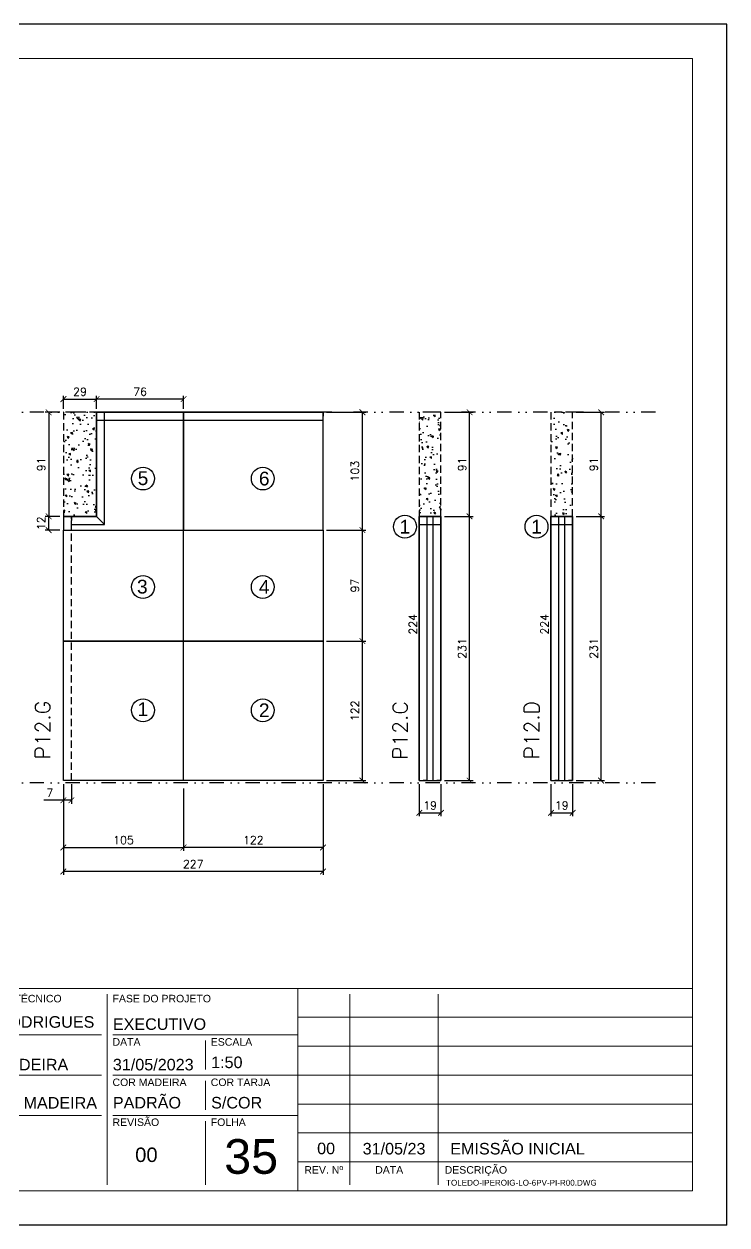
# Model space of a CAD drawing. Extents: x -23436 to 4767, y -4131 to 9755.
# Drawn here: x -15051 to -14436, y -518 to 532 of the extents above; entities that cross this region are included whole.
import ezdxf
from ezdxf.enums import TextEntityAlignment as Align

# ---------------------------------------------------------------- set-up
doc = ezdxf.new("R2010")
doc.units = 0
doc.header["$PDMODE"] = 2
doc.header["$PDSIZE"] = 10
doc.linetypes.add('DIVIDE2', pattern=[0.625, 0.25, -0.125, 0, -0.125, 0, -0.125])
doc.linetypes.add('HIDDEN', pattern=[9.525, 6.35, -3.175])
doc.layers.get('0').update_dxf_attribs({"lineweight": 13})
doc.layers.get('Defpoints').update_dxf_attribs({"lineweight": 13})
for name, color, linetype, lineweight in [('A-GENM', 7, 'Continuous', 18), ('FOLHA MB', 7, 'Continuous', 13), ('N° FOLHA', 5, 'Continuous', 13), ('Texto Seção', 7, 'Continuous', 15)]:
    doc.layers.add(name, color=color, linetype=linetype, lineweight=lineweight)
for name, color, linetype in [('Concreto', 250, 'HIDDEN'), ('Cota', 4, 'Continuous'), ('Cota Sarrafo', 180, 'Continuous'), ('MB Logo', 254, 'Continuous'), ('Nível', 160, 'Continuous'), ('Painéis', 30, 'Continuous'), ('Romaneio', 10, 'Continuous'), ('Sarr 7x7', 104, 'Continuous'), ('Sarrafo de Pressão', 42, 'HIDDEN'), ('Texto Nível', 251, 'Continuous')]:
    doc.layers.add(name, color=color, linetype=linetype)
doc.layers.add('Laje_Perimetro', color=7, linetype='Continuous', plot=False)
doc.styles.add('ARIAL', font='arial.ttf', dxfattribs={"oblique": 15, "height": 25})
doc.styles.add('MB_C01', font='arial.ttf', dxfattribs={"height": 1.3})
doc.styles.add('MB_C02', font='arial.ttf', dxfattribs={"height": 2})
doc.styles.add('MB_C03', font='arial.ttf', dxfattribs={"height": 2.5})
doc.styles.add('MB_C04', font='arial.ttf', dxfattribs={"height": 6})
doc.styles.add('REGUA-120', font='ROMANS.shx', dxfattribs={"height": 15})
doc.styles.add('ROMANS', font='romans.shx')
doc.dimstyles.new('Cota Paínel', dxfattribs={"dimtxt": 7, "dimasz": 5, "dimexe": 3, "dimexo": 3, "dimgap": 3, "dimtad": 1, "dimdec": 1, "dimzin": 12, "dimdsep": 46, "dimtxsty": 'ROMANS', "dimblk": 'ARCHTICK', "dimcen": 0, "dimclrd": 4, "dimclre": 4, "dimclrt": 1, "dimadec": 1, "dimazin": 3, "dimtfac": 1, "dimtdec": 1, "dimtmove": 0, "dimatfit": 3, "dimldrblk": 'OBLIQUE', "dimfxl": 0, "dimtolj": 1, "dimtzin": 12, "dimarcsym": 0})
doc.dimstyles.new('PAINEL', dxfattribs={"dimtxt": 7, "dimasz": 5, "dimexe": 3, "dimexo": 3, "dimgap": 3, "dimtad": 1, "dimdec": 1, "dimzin": 12, "dimdsep": 46, "dimtxsty": 'ROMANS', "dimblk": 'ARCHTICK', "dimcen": 0, "dimclrd": 4, "dimclre": 4, "dimclrt": 1, "dimadec": 1, "dimazin": 3, "dimtfac": 1, "dimtdec": 1, "dimtmove": 0, "dimatfit": 3, "dimldrblk": 'OBLIQUE', "dimfxl": 0, "dimtolj": 1, "dimtzin": 12, "dimarcsym": 0})
doc.dimstyles.new('projeto2', dxfattribs={"dimtxt": 7, "dimasz": 5, "dimexe": 1.25, "dimexo": 2.5, "dimgap": 2, "dimtad": 1, "dimdec": 1, "dimdsep": 46, "dimtxsty": 'ROMANS', "dimblk": 'OBLIQUE', "dimcen": 10, "dimdle": 1, "dimse1": 1, "dimse2": 1, "dimsd1": 1, "dimsd2": 1, "dimclrd": 256, "dimclre": 256, "dimclrt": 1, "dimadec": 0, "dimazin": 0, "dimtfac": 1, "dimtdec": 1, "dimtmove": 0, "dimatfit": 3, "dimldrblk": 'OBLIQUE', "dimfxl": 0, "dimlwd": -1, "dimlwe": -1, "dimarcsym": 0})
pattern_1 = [(140, (1569.847, 12885.556), (1.593909, 18.218467), [1.905, -20.955]), (85, (1569.847, 12885.556), (-19.105685, -3.524342), [1.524, -16.764058]), (190.45144, (1569.98, 12887.074), (-17.511775, 14.694125), [1.619001, -17.809024]), (136.1842, (1564.767, 12885.556), (4.204233, 27.107904), [2.8575, -31.4325]), (186.63556, (1565.117, 12887.815), (-24.742612, 23.740413), [2.428502, -26.71356]), (81.18415, (1564.767, 12885.556), (-24.742612, 23.740413), [2.285997, -25.145973]), (111, (1566.037, 12888.096), (10.22652, 15.161439), [1.905, -20.955]), (56, (1566.037, 12888.096), (-18.418797, 6.180203), [1.524, -16.764]), (161.451445, (1566.889, 12889.359), (-8.192277, 21.341642), [1.619001, -17.808994]), (127.5, (1569.847, 12885.5555), (-8.4555039, 0.3088603), [0, -16.5608, 0, -17.018, 0, -16.8275]), (97.5, (1569.847, 12885.5555), (-10.0180575, 6.6819663), [0, -9.7028, 0, -16.1798, 0, -6.4135]), (57.5, (1569.847, 12879.891), (0.5728744, 13.5590595), [0, -6.35, 0, -19.812, 0, -26.289]), (47.5, (1569.847, 12877.351), (-2.542649, 14.812918), [0, -8.255, 0, -13.1572, 0, -18.669])]

# ---------------------------------------------------------------- blocks, each defined once
blk = doc.blocks.new('A$C169d8357')
at = {"layer": 'FOLHA MB', "color": 1}
for p, q in [((1109.8, 356.7), (70, 356.7)), ((943.1, 351.7), (943.1, 185)), ((1109.8, 356.7), (1109.8, 179.9)), ((1455, 356.7), (1109.8, 356.7)), ((1155.3, 185), (1155.3, 351.7)), ((1232.6, 351.7), (1232.6, 185)), ((1455, 331.5), (1109.8, 331.5)), ((938.1, 316.3), (791.6, 316.3)), ((1109.8, 316.3), (948.2, 316.3)), ((1029, 311.3), (1029, 286)), ((1455, 306.2), (1109.8, 306.2)), ((938.1, 281), (791.6, 281)), ((1109.8, 281), (948.2, 281)), ((1029, 275.9), (1029, 250.7)), ((1455, 281), (1109.8, 281)), ((1455, 255.7), (1109.8, 255.7)), ((938.1, 245.6), (450.7, 245.6)), ((1109.8, 245.6), (948.2, 245.6)), ((1029, 240.6), (1029, 185)), ((1455, 230.4), (1109.8, 230.4)), ((1455, 205.2), (1109.8, 205.2))]:
    blk.add_line(p, q, dxfattribs=at)
for points in [[(0, 1199.9), (0, 149.9), (1485, 149.9), (1485, 1199.9)], [(70, 1169.9), (70, 179.9), (1455, 179.9), (1455, 1169.9)]]:
    blk.add_lwpolyline(points, close=True, dxfattribs=at)
at = {"layer": 'FOLHA MB', "color": 6, "style": 'MB_C01'}
for s, height, p in [('RESPONSÁVEL TÉCNICO', 6.566, (791.2, 344.6)), ('FASE DO PROJETO', 6.566, (947.8, 344.6)), ('DATA', 6.57, (947.8, 306.7)), ('ESCALA', 6.57, (1033.7, 306.7)), ('COR MADEIRA', 6.566, (947.8, 271.4)), ('COR TARJA', 6.57, (1033.7, 271.4)), ('REVISÃO', 6.57, (947.8, 236.5)), ('FOLHA', 6.57, (1033.7, 236.5))]:
    blk.add_text(s, height=height, dxfattribs=at).set_placement(p)
at = {"layer": 'FOLHA MB', "color": 5}
for s, height, style, p in [('DANIEL RODRIGUES', 10.102, 'MB_C02', (791.6, 322.4)), ('EXECUTIVO', 10.1, 'MB_C02', (948.1, 320.5)), ('THAÍS BANDEIRA', 10.102, 'MB_C02', (791.5, 285.1)), ('31/05/2023', 10.1, 'MB_C02', (948.1, 285.1)), ('1:50', 10.1, 'MB_C02', (1034, 287.1)), ('PADRÃO', 10.1, 'MB_C02', (948.1, 251.8)), ('FORMA DE MADEIRA', 10.102, 'MB_C02', (791.6, 251.7)), ('S/COR', 10.1, 'MB_C02', (1034, 251.8)), ('00', 10.1, 'MB_C02', (1126.7, 211.8)), ('31/05/23', 10.1, 'MB_C02', (1166.5, 211.6)), ('EMISSÃO INICIAL', 10.102, 'MB_C02', (1243.1, 211.6)), ('00', 12.63, 'MB_C03', (967.6, 205))]:
    blk.add_text(s, height=height, dxfattribs=dict(at, style=style)).set_placement(p)
at = {"layer": 'FOLHA MB', "color": 6, "style": 'MB_C01'}
for s, p in [('REV. Nº', (1132.5, 198.1)), ('DATA', (1189.7, 198.1)), ('DESCRIÇÃO', (1265.5, 198.1))]:
    blk.add_text(s, height=6.57, dxfattribs=at).set_placement(p, align=Align.MIDDLE_CENTER)
at = {"layer": 'FOLHA MB', "insert": (1239.4, 189.4), "char_height": 5.051, "width": 210.818, "attachment_point": 1, "style": 'MB_C04'}
blk.add_mtext('TOLEDO-IPEROIG-LO-6PV-PI-R00.DWG', dxfattribs=at)
blk = doc.blocks.new('_ArchTick')
at = {"color": 0, "linetype": 'ByBlock', "const_width": 0.15}
blk.add_lwpolyline([(-0.5, -0.5), (0.5, 0.5)], dxfattribs=at)
blk = doc.blocks.new('*D747')
at = {"layer": 'Cota', "color": 4, "lineweight": -2, "transparency": 16777216}
for p, q in [((-15016.5, -132.2), (-15016.5, -211.7)), ((-14789.5, -132.2), (-14789.5, -211.7)), ((-14789.5, -208.7), (-15016.5, -208.7))]:
    blk.add_line(p, q, dxfattribs=at)
at = {"layer": 'Defpoints', "color": 0, "transparency": 16777216}
for p in [(-15016.5, -129.2), (-14789.5, -129.2), (-15016.5, -208.7)]:
    blk.add_point(p, dxfattribs=at)
at = {"layer": 'Cota', "color": 4, "lineweight": -2, "transparency": 16777216, "xscale": 5, "yscale": 5, "zscale": 5, "rotation": 180}
blk.add_blockref('_ArchTick', (-15016.5, -208.7), dxfattribs=at)
at = {"layer": 'Cota', "color": 4, "lineweight": -2, "transparency": 16777216, "xscale": 5, "yscale": 5, "zscale": 5}
blk.add_blockref('_ArchTick', (-14789.5, -208.7), dxfattribs=at)
at = {"layer": 'Cota', "color": 1, "transparency": 16777216, "insert": (-14903, -202.2), "char_height": 7, "attachment_point": 5, "style": 'ROMANS'}
blk.add_mtext('\\A1;227', dxfattribs=at)
blk = doc.blocks.new('_OBLIQUE')
at = {"color": 0, "linetype": 'ByBlock', "lineweight": -2}
for p, q in [((0, 0), (-1, 0)), ((-0.5, -0.5), (0.5, 0.5))]:
    blk.add_line(p, q, dxfattribs=at)
blk = doc.blocks.new('*D748')
at = {"layer": 'Cota', "color": 4, "lineweight": -2, "transparency": 16777216}
for p, q in [((-15016.5, -132.2), (-15016.5, -149.4)), ((-15009.5, -132.2), (-15009.5, -149.4)), ((-15016.5, -146.4), (-15033.6, -146.4)), ((-15009.5, -146.4), (-15016.5, -146.4))]:
    blk.add_line(p, q, dxfattribs=at)
at = {"layer": 'Defpoints', "color": 0, "transparency": 16777216}
for p in [(-15016.5, -129.2), (-15009.5, -129.2), (-15016.5, -146.4)]:
    blk.add_point(p, dxfattribs=at)
at = {"layer": 'Cota', "color": 4, "lineweight": -2, "transparency": 16777216, "xscale": 5, "yscale": 5, "zscale": 5, "rotation": 180}
blk.add_blockref('_ArchTick', (-15016.5, -146.4), dxfattribs=at)
at = {"layer": 'Cota', "color": 4, "lineweight": -2, "transparency": 16777216, "xscale": 5, "yscale": 5, "zscale": 5}
blk.add_blockref('_ArchTick', (-15009.5, -146.4), dxfattribs=at)
at = {"layer": 'Cota', "color": 1, "transparency": 16777216, "insert": (-15028.3, -139.9), "char_height": 7, "attachment_point": 5, "style": 'ROMANS'}
blk.add_mtext('\\A1;7', dxfattribs=at)
blk = doc.blocks.new('*D749')
at = {"layer": 'Cota', "color": 4, "lineweight": -2, "transparency": 16777216}
for p, q in [((-14786.5, -7.2), (-14752.1, -7.2)), ((-14755.1, -129.2), (-14755.1, -7.2)), ((-14786.5, -129.2), (-14752.1, -129.2))]:
    blk.add_line(p, q, dxfattribs=at)
at = {"layer": 'Defpoints', "color": 0, "transparency": 16777216}
for p in [(-14789.5, -7.2), (-14755.1, -7.2), (-14789.5, -129.2)]:
    blk.add_point(p, dxfattribs=at)
at = {"layer": 'Cota', "color": 4, "lineweight": -2, "transparency": 16777216, "xscale": 5, "yscale": 5, "zscale": 5}
for p, rotation in [((-14755.1, -7.2), 90), ((-14755.1, -129.2), 270)]:
    blk.add_blockref('_ArchTick', p, dxfattribs=dict(at, rotation=rotation))
at = {"layer": 'Cota', "color": 1, "transparency": 16777216, "insert": (-14761.6, -68.2), "char_height": 7, "attachment_point": 5, "rotation": 90, "style": 'ROMANS'}
blk.add_mtext('\\A1;122', dxfattribs=at)
blk = doc.blocks.new('*D750')
at = {"layer": 'Cota', "color": 4, "lineweight": -2, "transparency": 16777216}
for p, q in [((-14786.5, 89.8), (-14752.1, 89.8)), ((-14755.1, -7.2), (-14755.1, 89.8)), ((-14786.5, -7.2), (-14752.1, -7.2))]:
    blk.add_line(p, q, dxfattribs=at)
at = {"layer": 'Defpoints', "color": 0, "transparency": 16777216}
for p in [(-14789.5, 89.8), (-14755.1, 89.8), (-14789.5, -7.2)]:
    blk.add_point(p, dxfattribs=at)
at = {"layer": 'Cota', "color": 4, "lineweight": -2, "transparency": 16777216, "xscale": 5, "yscale": 5, "zscale": 5}
for p, rotation in [((-14755.1, 89.8), 90), ((-14755.1, -7.2), 270)]:
    blk.add_blockref('_ArchTick', p, dxfattribs=dict(at, rotation=rotation))
at = {"layer": 'Cota', "color": 1, "transparency": 16777216, "insert": (-14761.6, 41.3), "char_height": 7, "attachment_point": 5, "rotation": 90, "style": 'ROMANS'}
blk.add_mtext('\\A1;97', dxfattribs=at)
blk = doc.blocks.new('*D751')
at = {"layer": 'Cota', "color": 4, "lineweight": -2, "transparency": 16777216}
for p, q in [((-14705.4, -132.2), (-14705.4, -160.4)), ((-14686.4, -132.2), (-14686.4, -160.4)), ((-14705.4, -157.4), (-14686.4, -157.4))]:
    blk.add_line(p, q, dxfattribs=at)
at = {"layer": 'Defpoints', "color": 0, "transparency": 16777216}
for p in [(-14705.4, -129.2), (-14686.4, -129.2), (-14686.4, -157.4)]:
    blk.add_point(p, dxfattribs=at)
at = {"layer": 'Cota', "color": 4, "lineweight": -2, "transparency": 16777216, "xscale": 5, "yscale": 5, "zscale": 5, "rotation": 180}
blk.add_blockref('_ArchTick', (-14705.4, -157.4), dxfattribs=at)
at = {"layer": 'Cota', "color": 4, "lineweight": -2, "transparency": 16777216, "xscale": 5, "yscale": 5, "zscale": 5}
blk.add_blockref('_ArchTick', (-14686.4, -157.4), dxfattribs=at)
at = {"layer": 'Cota', "color": 1, "transparency": 16777216, "insert": (-14695.9, -150.9), "char_height": 7, "attachment_point": 5, "style": 'ROMANS'}
blk.add_mtext('\\A1;19', dxfattribs=at)
blk = doc.blocks.new('*D752')
at = {"layer": 'Defpoints', "color": 0, "transparency": 16777216}
for p in [(-14705.4, 94.8), (-14705.4, -129.2), (-14705.4, -129.2)]:
    blk.add_point(p, dxfattribs=at)
at = {"layer": 'Cota Sarrafo', "color": 1, "transparency": 16777216, "insert": (-14710.9, 7.4), "char_height": 7, "attachment_point": 5, "rotation": 90, "style": 'ROMANS'}
blk.add_mtext('224', dxfattribs=at)
blk = doc.blocks.new('*D756')
at = {"layer": 'Cota', "color": 4, "lineweight": -2, "transparency": 16777216}
for p, q in [((-14911.5, -136.2), (-14911.5, -190.7)), ((-14789.5, -136.2), (-14789.5, -190.7)), ((-14789.5, -187.7), (-14911.5, -187.7))]:
    blk.add_line(p, q, dxfattribs=at)
at = {"layer": 'Defpoints', "color": 0, "transparency": 16777216}
for p in [(-14911.5, -133.2), (-14789.5, -133.2), (-14911.5, -187.7)]:
    blk.add_point(p, dxfattribs=at)
at = {"layer": 'Cota', "color": 4, "lineweight": -2, "transparency": 16777216, "xscale": 5, "yscale": 5, "zscale": 5, "rotation": 180}
blk.add_blockref('_ArchTick', (-14911.5, -187.7), dxfattribs=at)
at = {"layer": 'Cota', "color": 4, "lineweight": -2, "transparency": 16777216, "xscale": 5, "yscale": 5, "zscale": 5}
blk.add_blockref('_ArchTick', (-14789.5, -187.7), dxfattribs=at)
at = {"layer": 'Cota', "color": 1, "transparency": 16777216, "insert": (-14850.5, -181.2), "char_height": 7, "attachment_point": 5, "style": 'ROMANS'}
blk.add_mtext('\\A1;122', dxfattribs=at)
blk = doc.blocks.new('*D757')
at = {"layer": 'Cota', "color": 4, "lineweight": -2, "transparency": 16777216}
for p, q in [((-15016.5, -132.2), (-15016.5, -190.7)), ((-14911.5, -136.2), (-14911.5, -190.7)), ((-15016.5, -187.7), (-14911.5, -187.7))]:
    blk.add_line(p, q, dxfattribs=at)
at = {"layer": 'Defpoints', "color": 0, "transparency": 16777216}
for p in [(-15016.5, -129.2), (-14911.5, -133.2), (-14911.5, -187.7)]:
    blk.add_point(p, dxfattribs=at)
at = {"layer": 'Cota', "color": 4, "lineweight": -2, "transparency": 16777216, "xscale": 5, "yscale": 5, "zscale": 5, "rotation": 180}
blk.add_blockref('_ArchTick', (-15016.5, -187.7), dxfattribs=at)
at = {"layer": 'Cota', "color": 4, "lineweight": -2, "transparency": 16777216, "xscale": 5, "yscale": 5, "zscale": 5}
blk.add_blockref('_ArchTick', (-14911.5, -187.7), dxfattribs=at)
at = {"layer": 'Cota', "color": 1, "transparency": 16777216, "insert": (-14964, -181.2), "char_height": 7, "attachment_point": 5, "style": 'ROMANS'}
blk.add_mtext('\\A1;105', dxfattribs=at)
blk = doc.blocks.new('*D764')
at = {"layer": 'Cota', "color": 4, "lineweight": -2, "transparency": 16777216}
for p, q in [((-14590.3, -132.2), (-14590.3, -160.4)), ((-14571.3, -132.2), (-14571.3, -160.4)), ((-14590.3, -157.4), (-14571.3, -157.4))]:
    blk.add_line(p, q, dxfattribs=at)
at = {"layer": 'Defpoints', "color": 0, "transparency": 16777216}
for p in [(-14590.3, -129.2), (-14571.3, -129.2), (-14571.3, -157.4)]:
    blk.add_point(p, dxfattribs=at)
at = {"layer": 'Cota', "color": 4, "lineweight": -2, "transparency": 16777216, "xscale": 5, "yscale": 5, "zscale": 5, "rotation": 180}
blk.add_blockref('_ArchTick', (-14590.3, -157.4), dxfattribs=at)
at = {"layer": 'Cota', "color": 4, "lineweight": -2, "transparency": 16777216, "xscale": 5, "yscale": 5, "zscale": 5}
blk.add_blockref('_ArchTick', (-14571.3, -157.4), dxfattribs=at)
at = {"layer": 'Cota', "color": 1, "transparency": 16777216, "insert": (-14580.8, -150.9), "char_height": 7, "attachment_point": 5, "style": 'ROMANS'}
blk.add_mtext('\\A1;19', dxfattribs=at)
blk = doc.blocks.new('*D765')
at = {"layer": 'Defpoints', "color": 0, "transparency": 16777216}
for p in [(-14590.3, 94.8), (-14590.3, -129.2), (-14590.3, -129.2)]:
    blk.add_point(p, dxfattribs=at)
at = {"layer": 'Cota Sarrafo', "color": 1, "transparency": 16777216, "insert": (-14595.8, 7.4), "char_height": 7, "attachment_point": 5, "rotation": 90, "style": 'ROMANS'}
blk.add_mtext('224', dxfattribs=at)
blk = doc.blocks.new('*D766')
at = {"layer": 'Cota', "color": 4, "lineweight": -2, "transparency": 16777216}
for p, q in [((-14683.4, 192.8), (-14658.4, 192.8)), ((-14661.4, 101.8), (-14661.4, 192.8)), ((-14683.4, 101.8), (-14658.4, 101.8))]:
    blk.add_line(p, q, dxfattribs=at)
at = {"layer": 'Defpoints', "color": 0, "transparency": 16777216}
for p in [(-14686.4, 192.8), (-14661.4, 192.8), (-14686.4, 101.8)]:
    blk.add_point(p, dxfattribs=at)
at = {"layer": 'Cota', "color": 4, "lineweight": -2, "transparency": 16777216, "xscale": 5, "yscale": 5, "zscale": 5}
for p, rotation in [((-14661.4, 192.8), 90), ((-14661.4, 101.8), 270)]:
    blk.add_blockref('_ArchTick', p, dxfattribs=dict(at, rotation=rotation))
at = {"layer": 'Cota', "color": 1, "transparency": 16777216, "insert": (-14667.9, 147.3), "char_height": 7, "attachment_point": 5, "rotation": 90, "style": 'ROMANS'}
blk.add_mtext('\\A1;91', dxfattribs=at)
blk = doc.blocks.new('*D767')
at = {"layer": 'Cota', "color": 4, "lineweight": -2, "transparency": 16777216}
for p, q in [((-14568.3, 192.8), (-14543.4, 192.8)), ((-14546.4, 101.8), (-14546.4, 192.8)), ((-14568.3, 101.8), (-14543.4, 101.8))]:
    blk.add_line(p, q, dxfattribs=at)
at = {"layer": 'Defpoints', "color": 0, "transparency": 16777216}
for p in [(-14571.3, 192.8), (-14546.4, 192.8), (-14571.3, 101.8)]:
    blk.add_point(p, dxfattribs=at)
at = {"layer": 'Cota', "color": 4, "lineweight": -2, "transparency": 16777216, "xscale": 5, "yscale": 5, "zscale": 5}
for p, rotation in [((-14546.4, 192.8), 90), ((-14546.4, 101.8), 270)]:
    blk.add_blockref('_ArchTick', p, dxfattribs=dict(at, rotation=rotation))
at = {"layer": 'Cota', "color": 1, "transparency": 16777216, "insert": (-14552.9, 147.3), "char_height": 7, "attachment_point": 5, "rotation": 90, "style": 'ROMANS'}
blk.add_mtext('\\A1;91', dxfattribs=at)
blk = doc.blocks.new('*D771')
at = {"layer": 'A-GENM', "color": 4, "lineweight": -2, "transparency": 16777216}
for p, q in [((-14786.5, 192.8), (-14752.1, 192.8)), ((-14755.1, 89.8), (-14755.1, 192.8)), ((-14786.5, 89.8), (-14752.1, 89.8))]:
    blk.add_line(p, q, dxfattribs=at)
at = {"layer": 'Defpoints', "color": 0, "transparency": 16777216}
for p in [(-14789.5, 192.8), (-14755.1, 192.8), (-14789.5, 89.8)]:
    blk.add_point(p, dxfattribs=at)
at = {"layer": 'A-GENM', "color": 4, "lineweight": -2, "transparency": 16777216, "xscale": 5, "yscale": 5, "zscale": 5}
for p, rotation in [((-14755.1, 192.8), 90), ((-14755.1, 89.8), 270)]:
    blk.add_blockref('_ArchTick', p, dxfattribs=dict(at, rotation=rotation))
at = {"layer": 'A-GENM', "color": 1, "transparency": 16777216, "insert": (-14761.6, 141.3), "char_height": 7, "attachment_point": 5, "rotation": 90, "style": 'ROMANS'}
blk.add_mtext('\\A1;103', dxfattribs=at)
blk = doc.blocks.new('*D774')
at = {"layer": 'A-GENM', "color": 4, "lineweight": -2, "transparency": 16777216}
for p, q in [((-15019.5, 192.8), (-15032.4, 192.8)), ((-15029.4, 192.8), (-15029.4, 101.8)), ((-15019.5, 101.8), (-15032.4, 101.8))]:
    blk.add_line(p, q, dxfattribs=at)
at = {"layer": 'Defpoints', "color": 0, "transparency": 16777216}
for p in [(-15016.5, 192.8), (-15029.4, 101.8), (-15016.5, 101.8)]:
    blk.add_point(p, dxfattribs=at)
at = {"layer": 'A-GENM', "color": 4, "lineweight": -2, "transparency": 16777216, "xscale": 5, "yscale": 5, "zscale": 5}
for p, rotation in [((-15029.4, 192.8), 90), ((-15029.4, 101.8), 270)]:
    blk.add_blockref('_ArchTick', p, dxfattribs=dict(at, rotation=rotation))
at = {"layer": 'A-GENM', "color": 1, "transparency": 16777216, "insert": (-15035.9, 147.3), "char_height": 7, "attachment_point": 5, "rotation": 90, "style": 'ROMANS'}
blk.add_mtext('\\A1;91', dxfattribs=at)
blk = doc.blocks.new('*D799')
at = {"layer": 'Cota', "color": 4, "lineweight": -2, "transparency": 16777216}
for p, q in [((-15016.5, 195.8), (-15016.5, 207.3)), ((-15016.5, 204.3), (-14987.5, 204.3)), ((-14987.5, 195.8), (-14987.5, 207.3))]:
    blk.add_line(p, q, dxfattribs=at)
at = {"layer": 'Defpoints', "color": 0, "transparency": 16777216}
for p in [(-14987.5, 204.3), (-15016.5, 192.8), (-14987.5, 192.8)]:
    blk.add_point(p, dxfattribs=at)
at = {"layer": 'Cota', "color": 4, "lineweight": -2, "transparency": 16777216, "xscale": 5, "yscale": 5, "zscale": 5, "rotation": 180}
blk.add_blockref('_ArchTick', (-15016.5, 204.3), dxfattribs=at)
at = {"layer": 'Cota', "color": 4, "lineweight": -2, "transparency": 16777216, "xscale": 5, "yscale": 5, "zscale": 5}
blk.add_blockref('_ArchTick', (-14987.5, 204.3), dxfattribs=at)
at = {"layer": 'Cota', "color": 1, "transparency": 16777216, "insert": (-15002, 210.8), "char_height": 7, "attachment_point": 5, "style": 'ROMANS'}
blk.add_mtext('\\A1;29', dxfattribs=at)
blk = doc.blocks.new('*D1036')
at = {"layer": 'Cota', "color": 4, "lineweight": -2, "transparency": 16777216}
for p, q in [((-14683.4, 101.8), (-14658.4, 101.8)), ((-14661.4, -129.2), (-14661.4, 101.8)), ((-14683.4, -129.2), (-14658.4, -129.2))]:
    blk.add_line(p, q, dxfattribs=at)
at = {"layer": 'Defpoints', "color": 0, "transparency": 16777216}
for p in [(-14686.4, 101.8), (-14661.4, 101.8), (-14686.4, -129.2)]:
    blk.add_point(p, dxfattribs=at)
at = {"layer": 'Cota', "color": 4, "lineweight": -2, "transparency": 16777216, "xscale": 5, "yscale": 5, "zscale": 5}
for p, rotation in [((-14661.4, 101.8), 90), ((-14661.4, -129.2), 270)]:
    blk.add_blockref('_ArchTick', p, dxfattribs=dict(at, rotation=rotation))
at = {"layer": 'Cota', "color": 1, "transparency": 16777216, "insert": (-14667.9, -13.7), "char_height": 7, "attachment_point": 5, "rotation": 90, "style": 'ROMANS'}
blk.add_mtext('\\A1;231', dxfattribs=at)
blk = doc.blocks.new('*D1037')
at = {"layer": 'Cota', "color": 4, "lineweight": -2, "transparency": 16777216}
for p, q in [((-14568.3, 101.8), (-14543.4, 101.8)), ((-14546.4, -129.2), (-14546.4, 101.8)), ((-14568.3, -129.2), (-14543.4, -129.2))]:
    blk.add_line(p, q, dxfattribs=at)
at = {"layer": 'Defpoints', "color": 0, "transparency": 16777216}
for p in [(-14571.3, 101.8), (-14546.4, 101.8), (-14571.3, -129.2)]:
    blk.add_point(p, dxfattribs=at)
at = {"layer": 'Cota', "color": 4, "lineweight": -2, "transparency": 16777216, "xscale": 5, "yscale": 5, "zscale": 5}
for p, rotation in [((-14546.4, 101.8), 90), ((-14546.4, -129.2), 270)]:
    blk.add_blockref('_ArchTick', p, dxfattribs=dict(at, rotation=rotation))
at = {"layer": 'Cota', "color": 1, "transparency": 16777216, "insert": (-14552.9, -13.7), "char_height": 7, "attachment_point": 5, "rotation": 90, "style": 'ROMANS'}
blk.add_mtext('\\A1;231', dxfattribs=at)
blk = doc.blocks.new('*D1825')
at = {"layer": 'Defpoints', "color": 0, "transparency": 16777216}
for p in [(-15029.4, 101.8), (-15016.5, 101.8), (-15016.5, 89.8)]:
    blk.add_point(p, dxfattribs=at)
at = {"layer": 'Texto Nível', "color": 4, "lineweight": -2, "transparency": 16777216}
for p, q in [((-15019.5, 101.8), (-15032.4, 101.8)), ((-15029.4, 89.8), (-15029.4, 101.8)), ((-15019.5, 89.8), (-15032.4, 89.8))]:
    blk.add_line(p, q, dxfattribs=at)
at = {"layer": 'Texto Nível', "color": 4, "lineweight": -2, "transparency": 16777216, "xscale": 5, "yscale": 5, "zscale": 5}
for p, rotation in [((-15029.4, 101.8), 90), ((-15029.4, 89.8), 270)]:
    blk.add_blockref('_ArchTick', p, dxfattribs=dict(at, rotation=rotation))
at = {"layer": 'Texto Nível', "color": 1, "transparency": 16777216, "insert": (-15035.9, 95.8), "char_height": 7, "attachment_point": 5, "rotation": 90, "style": 'ROMANS'}
blk.add_mtext('\\A1;12', dxfattribs=at)
blk = doc.blocks.new('*D1829')
at = {"layer": 'Defpoints', "color": 0, "transparency": 16777216}
for p in [(-14987.5, 204.3), (-14987.5, 192.8), (-14911.5, 192.8)]:
    blk.add_point(p, dxfattribs=at)
at = {"layer": 'Texto Nível', "color": 4, "lineweight": -2, "transparency": 16777216}
for p, q in [((-14987.5, 195.8), (-14987.5, 207.3)), ((-14911.5, 204.3), (-14987.5, 204.3)), ((-14911.5, 195.8), (-14911.5, 207.3))]:
    blk.add_line(p, q, dxfattribs=at)
at = {"layer": 'Texto Nível', "color": 4, "lineweight": -2, "transparency": 16777216, "xscale": 5, "yscale": 5, "zscale": 5, "rotation": 180}
blk.add_blockref('_ArchTick', (-14987.5, 204.3), dxfattribs=at)
at = {"layer": 'Texto Nível', "color": 4, "lineweight": -2, "transparency": 16777216, "xscale": 5, "yscale": 5, "zscale": 5}
blk.add_blockref('_ArchTick', (-14911.5, 204.3), dxfattribs=at)
at = {"layer": 'Texto Nível', "color": 1, "transparency": 16777216, "insert": (-14949.5, 210.8), "char_height": 7, "attachment_point": 5, "style": 'ROMANS'}
blk.add_mtext('\\A1;76', dxfattribs=at)

msp = doc.modelspace()

# ---------------------------------------------------------------- hatches: boundary and pattern name
at = {"layer": 'Concreto'}
h = msp.add_hatch(dxfattribs=at)
h.set_pattern_fill('AR-CONC', color=256, scale=0.1, angle=-270)
h.set_pattern_definition([(140, (1723.943, 12885.556), (1.593909, 18.218467), [1.905, -20.955]), (85, (1723.943, 12885.556), (-19.105685, -3.524342), [1.524, -16.764058]), (190.45144, (1724.076, 12887.074), (-17.511775, 14.694125), [1.619001, -17.809024]), (136.1842, (1718.863, 12885.556), (4.204233, 27.107904), [2.8575, -31.4325]), (186.63556, (1719.213, 12887.815), (-24.742612, 23.740413), [2.428502, -26.71356]), (81.18415, (1718.863, 12885.556), (-24.742612, 23.740413), [2.285997, -25.145973]), (111, (1720.133, 12888.096), (10.22652, 15.161439), [1.905, -20.955]), (56, (1720.133, 12888.096), (-18.418797, 6.180203), [1.524, -16.764]), (161.451445, (1720.985, 12889.359), (-8.192277, 21.341642), [1.619001, -17.808994]), (127.5, (1723.943, 12885.5555), (-8.4555039, 0.3088603), [0, -16.5608, 0, -17.018, 0, -16.8275]), (97.5, (1723.943, 12885.5555), (-10.0180575, 6.6819663), [0, -9.7028, 0, -16.1798, 0, -6.4135]), (57.5, (1723.943, 12879.891), (0.5728744, 13.5590595), [0, -6.35, 0, -19.812, 0, -26.289]), (47.5, (1723.943, 12877.351), (-2.542649, 14.812918), [0, -8.255, 0, -13.1572, 0, -18.669])])
h.paths.add_polyline_path([(-15016.467, 102.79), (-14987.467, 102.79), (-14987.467, 192.79), (-15016.467, 192.79)])
h = msp.add_hatch(dxfattribs=at)
h.set_pattern_fill('AR-CONC', color=256, scale=0.1, angle=-270)
h.set_pattern_definition(pattern_1)
h.paths.add_polyline_path([(-14705.39, 102.79), (-14686.39, 102.79), (-14686.39, 192.79), (-14705.39, 192.79)])
h = msp.add_hatch(dxfattribs=at)
h.set_pattern_fill('AR-CONC', color=256, scale=0.1, angle=-270)
h.set_pattern_definition(pattern_1)
h.paths.add_polyline_path([(-14590.324, 102.79), (-14571.324, 102.79), (-14571.324, 192.79), (-14590.324, 192.79)])

# ---------------------------------------------------------------- linework, layer by layer
for points in [[(-15016.467, 101.79), (-14987.467, 101.79), (-14987.467, 192.79), (-15016.467, 192.79)], [(-14705.39, 101.79), (-14686.39, 101.79), (-14686.39, 192.79), (-14705.39, 192.79)], [(-14590.324, 101.79), (-14571.324, 101.79), (-14571.324, 192.79), (-14590.324, 192.79)]]:
    msp.add_lwpolyline(points, close=True, dxfattribs=at)
at = {"layer": 'Laje_Perimetro'}
msp.add_lwpolyline([(-14436.356, 532.259), (-15921.377, 532.259), (-15921.377, -517.741), (-14436.356, -517.741)], close=True, dxfattribs=at)
at = {"layer": 'Nível', "linetype": 'DIVIDE2', "ltscale": 50}
for p, q in [((-14498.846, 192.79), (-15849.747, 192.79)), ((-14498.846, -131.21), (-15849.747, -131.21))]:
    msp.add_line(p, q, dxfattribs=at)
at = {"layer": 'Painéis', "color": 32, "true_color": 0xcd6928}
msp.add_line((-14911.467, -129.21), (-14911.451, 107.79), dxfattribs=at)
for points in [[(-14911.467, 89.79), (-14911.467, 192.79), (-14987.467, 192.79), (-14987.47, 101.79), (-15016.467, 101.79), (-15016.467, 89.79)], [(-14911.454, 89.79), (-14789.467, 89.79), (-14789.467, 192.79), (-14911.467, 192.79)], [(-14705.39, -129.21), (-14686.39, -129.21), (-14686.39, 101.79), (-14705.39, 101.79)], [(-14705.39, 101.79), (-14686.39, 101.79), (-14686.39, 101.79), (-14705.39, 101.79)], [(-14590.324, -129.21), (-14571.324, -129.21), (-14571.324, 101.79), (-14590.324, 101.79)], [(-14590.324, 101.79), (-14571.324, 101.79), (-14571.324, 101.79), (-14590.324, 101.79)], [(-15016.467, 89.79), (-14789.467, 89.79), (-14789.467, -7.21), (-15016.467, -7.21)], [(-14789.467, -129.21), (-15016.467, -129.21), (-15016.467, -7.21), (-14789.467, -7.21)]]:
    msp.add_lwpolyline(points, close=True, dxfattribs=at)
at = {"layer": 'Romaneio'}
for centre in [(-14946.919, 134.856), (-14842.211, 134.856), (-14717.927, 92.786), (-14602.86, 92.786), (-14946.919, 40.114), (-14842.211, 40.114), (-14946.919, -67.729), (-14842.211, -67.729)]:
    msp.add_circle(centre, 10, dxfattribs=at)
at = {"layer": 'Sarr 7x7', "color": 50}
for p, q in [((-14987.467, 101.79), (-14987.467, 192.79)), ((-14987.467, 192.79), (-14983.967, 192.79)), ((-14987.467, 192.79), (-14987.467, 189.29)), ((-14987.467, 192.79), (-14789.467, 192.79)), ((-14987.467, 185.79), (-14987.467, 189.29)), ((-14980.467, 192.79), (-14983.967, 192.79)), ((-14980.467, 94.79), (-14980.467, 192.79)), ((-14789.467, 192.79), (-14789.467, 189.29)), ((-14789.467, 185.79), (-14789.467, 189.29)), ((-14987.467, 185.79), (-14789.467, 185.79)), ((-15009.467, 101.79), (-15009.467, 98.29)), ((-15009.467, 101.79), (-14987.467, 101.79)), ((-15009.467, 94.79), (-15009.467, 98.29)), ((-15009.467, 94.79), (-14980.467, 94.79)), ((-14987.467, 101.79), (-14983.967, 98.29)), ((-14980.467, 94.79), (-14983.967, 98.29)), ((-14705.39, -129.21), (-14705.39, 101.79)), ((-14705.39, 101.79), (-14701.89, 101.79)), ((-14705.39, 101.79), (-14705.39, 98.29)), ((-14705.39, 101.79), (-14686.39, 101.79)), ((-14705.39, 94.79), (-14705.39, 98.29)), ((-14705.39, 94.79), (-14686.39, 94.79)), ((-14698.39, 101.79), (-14701.89, 101.79)), ((-14698.39, -129.21), (-14698.39, 101.79)), ((-14693.39, 101.79), (-14689.89, 101.79)), ((-14693.39, 101.79), (-14693.39, -129.21)), ((-14686.39, 101.79), (-14689.89, 101.79)), ((-14686.39, 101.79), (-14686.39, -129.21)), ((-14686.39, 101.79), (-14686.39, 98.29)), ((-14686.39, 94.79), (-14686.39, 98.29)), ((-14590.324, -129.21), (-14590.324, 101.79)), ((-14590.324, 101.79), (-14586.824, 101.79)), ((-14590.324, 101.79), (-14590.324, 98.29)), ((-14590.324, 101.79), (-14571.324, 101.79)), ((-14590.324, 94.79), (-14590.324, 98.29)), ((-14590.324, 94.79), (-14571.324, 94.79)), ((-14583.324, 101.79), (-14586.824, 101.79)), ((-14583.324, -129.21), (-14583.324, 101.79)), ((-14578.324, 101.79), (-14574.824, 101.79)), ((-14578.324, 101.79), (-14578.324, -129.21)), ((-14571.324, 101.79), (-14574.824, 101.79)), ((-14571.324, 101.79), (-14571.324, -129.21)), ((-14571.324, 101.79), (-14571.324, 98.29)), ((-14571.324, 94.79), (-14571.324, 98.29)), ((-14705.39, -129.21), (-14701.89, -129.21)), ((-14698.39, -129.21), (-14701.89, -129.21)), ((-14693.39, -129.21), (-14689.89, -129.21)), ((-14686.39, -129.21), (-14689.89, -129.21)), ((-14590.324, -129.21), (-14586.824, -129.21)), ((-14583.324, -129.21), (-14586.824, -129.21)), ((-14578.324, -129.21), (-14574.824, -129.21)), ((-14571.324, -129.21), (-14574.824, -129.21))]:
    msp.add_line(p, q, dxfattribs=at)
at = {"layer": 'Sarrafo de Pressão'}
msp.add_line((-15009.467, -129.21), (-15009.467, 101.79), dxfattribs=at)

# ---------------------------------------------------------------- block references
at = {"layer": 'MB Logo'}
msp.add_blockref('A$C169d8357', (-15921.377, -667.679), dxfattribs=at)

# ---------------------------------------------------------------- texts
at = {"layer": 'N° FOLHA', "color": 5, "style": 'MB_C04'}
msp.add_text('35', height=30.3061, dxfattribs=at).set_placement((-14875.91, -472.997))
at = {"layer": 'Romaneio', "color": 0, "style": 'ARIAL'}
for s, p in [('5', (-14946.924, 135.167)), ('6', (-14840.959, 134.856)), ('1', (-14717.927, 92.786)), ('1', (-14602.86, 92.786)), ('3', (-14947.529, 40.375)), ('4', (-14840.959, 40.114)), ('1', (-14947.127, -66.847)), ('2', (-14840.959, -67.729))]:
    msp.add_text(s, height=12, dxfattribs=at).set_placement(p, align=Align.MIDDLE_CENTER)
at = {"layer": 'Texto Seção', "char_height": 13, "width": 285.32988, "rotation": 90, "style": 'REGUA-120'}
for s, insert, attachment_point in [('P12.G', (-15041.109, -110.745), 1), ('P12.C', (-14728.543, -111.05), 1), ('P12.D', (-14600.561, -110.745), 7)]:
    msp.add_mtext(s, dxfattribs=dict(at, insert=insert, attachment_point=attachment_point))

# ---------------------------------------------------------------- dimensions: what is measured, and where the dimension line sits
at = {"layer": 'A-GENM', "color": 6}
for base, p1, p2, picture, middle in [((-15029.42, 101.79), (-15016.467, 192.79), (-15016.467, 101.79), '*D774', (-15035.92, 147.29)), ((-14755.148, 192.79), (-14789.467, 89.79), (-14789.467, 192.79), '*D771', (-14761.648, 141.29))]:
    dim = msp.add_linear_dim(base=base, p1=p1, p2=p2, angle=90, dimstyle='PAINEL', override={"dimarcsym": 2}, dxfattribs=at)
    dim.commit()
    dim.dimension.update_dxf_attribs({"geometry": picture, "text_midpoint": middle})
at = {"layer": 'Cota'}
dim = msp.add_linear_dim(base=(-14987.467, 204.252), p1=(-15016.467, 192.79), p2=(-14987.467, 192.789), dimstyle='PAINEL', override={"dimarcsym": 2}, dxfattribs=at)
dim.commit()
dim.dimension.update_dxf_attribs({"geometry": '*D799', "text_midpoint": (-15001.967, 210.752)})
for base, p1, p2, picture, middle in [((-14661.439, 192.79), (-14686.39, 101.79), (-14686.39, 192.79), '*D766', (-14667.939, 147.29)), ((-14546.372, 192.79), (-14571.324, 101.79), (-14571.324, 192.79), '*D767', (-14552.872, 147.29))]:
    dim = msp.add_linear_dim(base=base, p1=p1, p2=p2, angle=90, dimstyle='PAINEL', override={"dimarcsym": 2}, dxfattribs=at)
    dim.commit()
    dim.dimension.update_dxf_attribs({"geometry": picture, "text_midpoint": middle})
at = {"layer": 'Cota', "color": 2}
for base, p1, p2, picture, middle in [((-14661.439, 101.79), (-14686.39, -129.21), (-14686.39, 101.79), '*D1036', (-14667.939, -13.71)), ((-14546.372, 101.79), (-14571.324, -129.21), (-14571.324, 101.79), '*D1037', (-14552.872, -13.71))]:
    dim = msp.add_linear_dim(base=base, p1=p1, p2=p2, angle=90, dimstyle='PAINEL', override={"dimarcsym": 2}, dxfattribs=at)
    dim.commit()
    dim.dimension.update_dxf_attribs({"geometry": picture, "text_midpoint": middle})
for base, p1, p2, angle, picture, middle in [((-14755.148, 89.79), (-14789.467, -7.21), (-14789.467, 89.79), 90, '*D750', (-14761.648, 41.29)), ((-14755.148, -7.21), (-14789.467, -129.21), (-14789.467, -7.21), 90, '*D749', (-14761.648, -68.21)), ((-15016.467, -208.687), (-14789.467, -129.21), (-15016.467, -129.21), 180, '*D747', (-14902.967, -202.187))]:
    dim = msp.add_linear_dim(base=base, p1=p1, p2=p2, angle=angle, dimstyle='Cota Paínel', dxfattribs=at)
    dim.commit()
    dim.dimension.update_dxf_attribs({"geometry": picture, "text_midpoint": middle})
at = {"layer": 'Cota'}
dim = msp.add_linear_dim(base=(-15016.467, -146.367), p1=(-15009.467, -129.21), p2=(-15016.467, -129.21), dimstyle='Cota Paínel', dxfattribs=at)
dim.commit()
dim.dimension.update_dxf_attribs({"geometry": '*D748', "text_midpoint": (-15028.3, -146.367), "dimtype": 160})
at = {"layer": 'Cota', "color": 2}
for base, p1, p2, picture, middle in [((-14911.467, -187.745), (-15016.467, -129.21), (-14911.467, -133.21), '*D757', (-14963.967, -181.245)), ((-14911.467, -187.745), (-14789.467, -133.21), (-14911.467, -133.21), '*D756', (-14850.467, -181.245)), ((-14686.39, -157.377), (-14705.39, -129.21), (-14686.39, -129.21), '*D751', (-14695.89, -150.877)), ((-14571.324, -157.377), (-14590.324, -129.21), (-14571.324, -129.21), '*D764', (-14580.824, -150.877))]:
    dim = msp.add_linear_dim(base=base, p1=p1, p2=p2, dimstyle='Cota Paínel', dxfattribs=at)
    dim.commit()
    dim.dimension.update_dxf_attribs({"geometry": picture, "text_midpoint": middle})
at = {"layer": 'Cota Sarrafo'}
for base, p1, p2, picture, middle in [((-14705.39, -129.21), (-14705.39, 94.79), (-14705.39, -129.21), '*D752', (-14705.39, 7.421)), ((-14590.324, -129.21), (-14590.324, 94.79), (-14590.324, -129.21), '*D765', (-14590.324, 7.421))]:
    dim = msp.add_linear_dim(base=base, p1=p1, p2=p2, angle=90, dimstyle='projeto2', dxfattribs=at)
    dim.commit()
    dim.dimension.update_dxf_attribs({"geometry": picture, "text_midpoint": middle, "dimtype": 160})
at = {"layer": 'Texto Nível'}
dim = msp.add_linear_dim(base=(-14987.467, 204.252), p1=(-14911.467, 192.79), p2=(-14987.467, 192.793), dimstyle='Cota Paínel', dxfattribs=at)
dim.commit()
dim.dimension.update_dxf_attribs({"geometry": '*D1829', "text_midpoint": (-14949.467, 210.752)})
dim = msp.add_linear_dim(base=(-15029.42, 101.79), p1=(-15016.467, 89.79), p2=(-15016.467, 101.79), angle=90, dimstyle='Cota Paínel', dxfattribs=at)
dim.commit()
dim.dimension.update_dxf_attribs({"geometry": '*D1825', "text_midpoint": (-15029.42, 95.79), "dimtype": 160})

doc.saveas('drawing.dxf')
